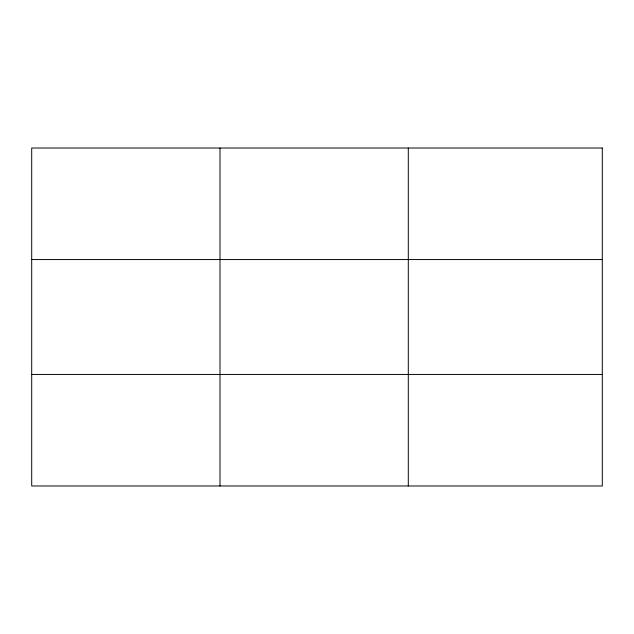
<?xml version="1.0" encoding="UTF-8"?>
<svg xmlns="http://www.w3.org/2000/svg" width="634" height="634" viewBox="0 0 634 634"><rect width="100%" height="100%" fill="white"/><g stroke="black" fill="none" stroke-linecap="round" stroke-linejoin="round"><path stroke-width="0.95" d="M219.998 485.977L219.998 148.023M408.296 485.977L408.296 148.023M31.7 259.552L602.3 259.552M31.7 374.448L602.3 374.448M602.3 148.023L602.3 485.977L31.7 485.977L31.7 148.023L602.3 148.023"/></g></svg>
